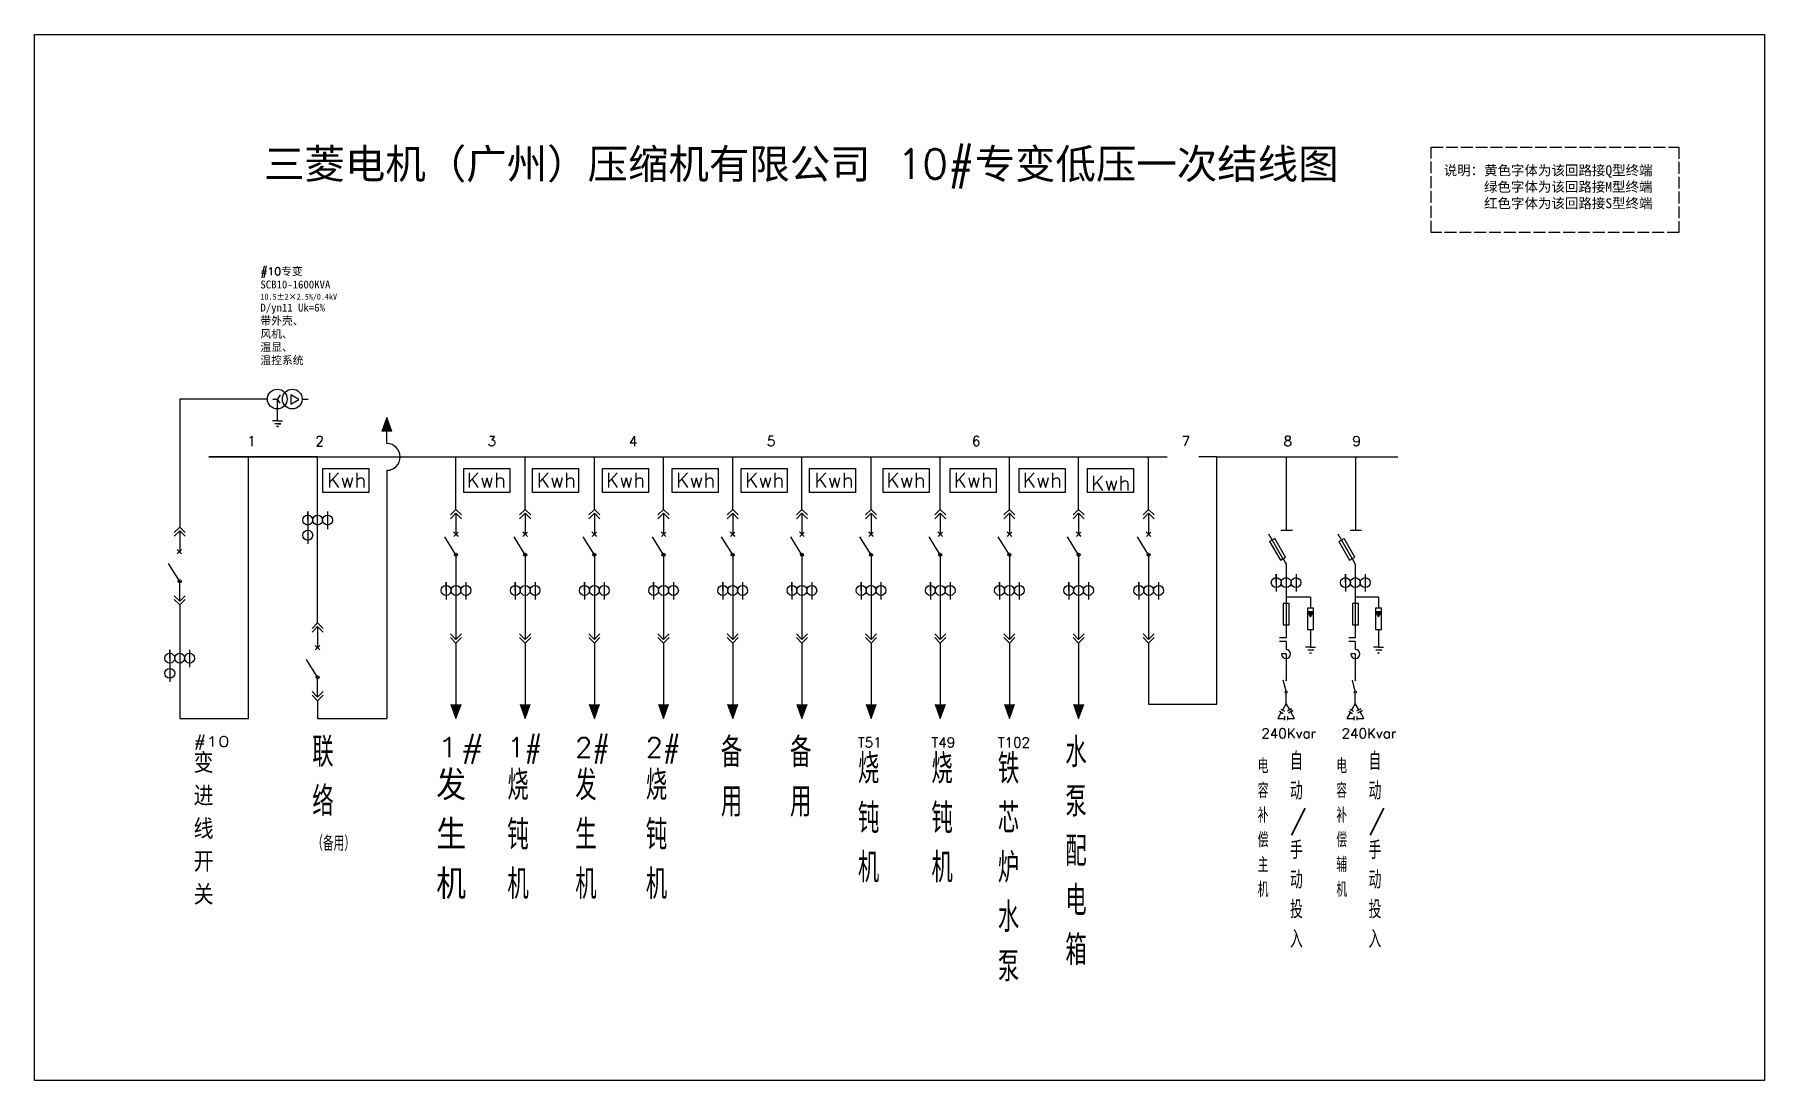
# Model space of a CAD drawing. Header units: millimetres. Extents: x 167 to 1918, y 1176 to 3412.
# Drawn here: x 167 to 1918, y 1176 to 2234 of the extents above.
import ezdxf

# ---------------------------------------------------------------- set-up
doc = ezdxf.new("R2010")
doc.units = ezdxf.units.MM
doc.linetypes.add('ACAD_ISO02W100', pattern=[15, 12, -3])
doc.layers.add('图层1', color=7, linetype='ACAD_ISO02W100')
doc.styles.get("Standard").update_dxf_attribs({"font": 'txt', "bigfont": 'gbcbig.shx'})

# ---------------------------------------------------------------- blocks, each defined once
blk = doc.blocks.new('111')
for p, q in [((896.2, 1426.6), (896.2, 1443.7)), ((896.2, 1443.7), (896.2, 1408.2)), ((936.2, 1443.7), (936.2, 1408.2))]:
    blk.add_line(p, q)
for centre in [(896.2, 1426.6), (916.2, 1426.6), (936.2, 1426.6)]:
    blk.add_circle(centre, 10)

msp = doc.modelspace()

# ---------------------------------------------------------------- hatches: boundary and pattern name
for points in [[(523.6, 1846.3), (518.5, 1832.1), (528.8, 1832.1)], [(1455.2, 1649.9), (1455.2, 1649.9), (1458.2, 1644.6), (1461.3, 1649.9)], [(1524.1, 1649.9), (1524.1, 1649.9), (1527.2, 1644.6), (1530.2, 1649.9)], [(593.6, 1542), (598.8, 1556.3), (588.5, 1556.3)], [(663.6, 1542), (668.8, 1556.3), (658.5, 1556.3)], [(733.6, 1542), (738.8, 1556.3), (728.5, 1556.3)], [(803.6, 1542), (808.8, 1556.3), (798.5, 1556.3)], [(873.6, 1542), (878.8, 1556.3), (868.5, 1556.3)], [(943.6, 1542), (948.8, 1556.3), (938.5, 1556.3)], [(1013.6, 1542), (1018.8, 1556.3), (1008.5, 1556.3)], [(1083.6, 1542), (1088.8, 1556.3), (1078.5, 1556.3)], [(1153.6, 1542), (1158.8, 1556.3), (1148.5, 1556.3)], [(1223.6, 1542), (1228.8, 1556.3), (1218.5, 1556.3)]]:
    msp.add_hatch(color=256).paths.add_polyline_path(points)

# ---------------------------------------------------------------- linework, layer by layer
for p, q in [((314, 1865.1), (314, 1735.6)), ((402.8, 1865.1), (314, 1865.1)), ((408.2, 1865.1), (413.1, 1865.1)), ((412.8, 1865.1), (412.8, 1843)), ((415.6, 1869.3), (413.1, 1865.1)), ((415.6, 1860.8), (413.1, 1865.1)), ((437.9, 1865.1), (444.1, 1865.1)), ((413.1, 1843), (408.1, 1843)), ((416.4, 1839.9), (410.4, 1839.9)), ((413.1, 1843), (418.1, 1843)), ((413.4, 1839.9), (416.4, 1839.9)), ((523.6, 1846.3), (518.5, 1832.1)), ((528.8, 1832.1), (523.6, 1846.3)), ((414.1, 1837.2), (412.1, 1837.2)), ((413.1, 1837.2), (414.1, 1837.2)), ((523.6, 1820), (523.6, 1832.1)), ((453.6, 1806.5), (343.6, 1806.5)), ((343.6, 1806.5), (1313.2, 1806.5)), ((383.6, 1542), (383.6, 1806.5)), ((453.6, 1638.5), (453.6, 1806.5)), ((593.6, 1753.4), (593.6, 1806.5)), ((663.6, 1753.4), (663.6, 1806.5)), ((733.6, 1753.4), (733.6, 1806.5)), ((803.6, 1753.4), (803.6, 1806.5)), ((873.6, 1753.4), (873.6, 1806.5)), ((943.6, 1753.4), (943.6, 1806.5)), ((1013.6, 1753.4), (1013.6, 1806.5)), ((1083.6, 1753.4), (1083.6, 1806.5)), ((1153.6, 1753.4), (1153.6, 1806.5)), ((1223.6, 1753.4), (1223.6, 1806.5)), ((1294.5, 1753.4), (1294.5, 1806.5)), ((1363.6, 1806.5), (1345.1, 1806.5)), ((1363.6, 1556.3), (1363.6, 1806.5)), ((1363.6, 1806.5), (1546.7, 1806.5)), ((1434.1, 1732.4), (1434.1, 1806.5)), ((1504.1, 1732.4), (1504.1, 1806.5)), ((523.6, 1793), (523.6, 1542)), ((593.6, 1753.4), (588, 1747.8)), ((599.2, 1747.8), (593.6, 1753.4)), ((663.6, 1753.4), (658, 1747.8)), ((669.2, 1747.8), (663.6, 1753.4)), ((733.6, 1753.4), (728, 1747.8)), ((739.2, 1747.8), (733.6, 1753.4)), ((803.6, 1753.4), (798, 1747.8)), ((809.2, 1747.8), (803.6, 1753.4)), ((873.6, 1753.4), (868, 1747.8)), ((879.2, 1747.8), (873.6, 1753.4)), ((943.6, 1753.4), (938, 1747.8)), ((949.2, 1747.8), (943.6, 1753.4)), ((1013.6, 1753.4), (1008, 1747.8)), ((1019.2, 1747.8), (1013.6, 1753.4)), ((1083.6, 1753.4), (1078, 1747.8)), ((1089.2, 1747.8), (1083.6, 1753.4)), ((1153.6, 1753.4), (1148, 1747.8)), ((1159.2, 1747.8), (1153.6, 1753.4)), ((1223.6, 1753.4), (1218, 1747.8)), ((1229.2, 1747.8), (1223.6, 1753.4)), ((1294.5, 1753.4), (1288.9, 1747.8)), ((1300.1, 1747.8), (1294.5, 1753.4)), ((314, 1735.6), (308.4, 1730)), ((319.6, 1730), (314, 1735.6)), ((443.6, 1733.4), (443.6, 1718.5)), ((593.6, 1749.7), (588, 1744)), ((599.2, 1744), (593.6, 1749.7)), ((593.6, 1749.7), (593.6, 1728.2)), ((593.6, 1737), (593.6, 1728.2)), ((593.6, 1737), (593.6, 1728.2)), ((663.6, 1749.7), (658, 1744)), ((669.2, 1744), (663.6, 1749.7)), ((663.6, 1749.7), (663.6, 1728.2)), ((663.6, 1737), (663.6, 1728.2)), ((663.6, 1737), (663.6, 1728.2)), ((733.6, 1749.7), (728, 1744)), ((739.2, 1744), (733.6, 1749.7)), ((733.6, 1749.7), (733.6, 1728.2)), ((733.6, 1737), (733.6, 1728.2)), ((733.6, 1737), (733.6, 1728.2)), ((803.6, 1749.7), (798, 1744)), ((809.2, 1744), (803.6, 1749.7)), ((803.6, 1749.7), (803.6, 1728.2)), ((803.6, 1737), (803.6, 1728.2)), ((803.6, 1737), (803.6, 1728.2)), ((873.6, 1749.7), (868, 1744)), ((879.2, 1744), (873.6, 1749.7)), ((873.6, 1749.7), (873.6, 1728.2)), ((873.6, 1737), (873.6, 1728.2)), ((873.6, 1737), (873.6, 1728.2)), ((943.6, 1749.7), (938, 1744)), ((949.2, 1744), (943.6, 1749.7)), ((943.6, 1749.7), (943.6, 1728.2)), ((943.6, 1737), (943.6, 1728.2)), ((943.6, 1737), (943.6, 1728.2)), ((1013.6, 1749.7), (1008, 1744)), ((1019.2, 1744), (1013.6, 1749.7)), ((1013.6, 1749.7), (1013.6, 1728.2)), ((1013.6, 1737), (1013.6, 1728.2)), ((1013.6, 1737), (1013.6, 1728.2)), ((1083.6, 1749.7), (1078, 1744)), ((1089.2, 1744), (1083.6, 1749.7)), ((1083.6, 1749.7), (1083.6, 1728.2)), ((1083.6, 1737), (1083.6, 1728.2)), ((1083.6, 1737), (1083.6, 1728.2)), ((1153.6, 1749.7), (1148, 1744)), ((1159.2, 1744), (1153.6, 1749.7)), ((1153.6, 1749.7), (1153.6, 1728.2)), ((1153.6, 1737), (1153.6, 1728.2)), ((1153.6, 1737), (1153.6, 1728.2)), ((1223.6, 1749.7), (1218, 1744)), ((1229.2, 1744), (1223.6, 1749.7)), ((1223.6, 1749.7), (1223.6, 1728.2)), ((1223.6, 1737), (1223.6, 1728.2)), ((1223.6, 1737), (1223.6, 1728.2)), ((1294.5, 1749.7), (1288.9, 1744)), ((1300.1, 1744), (1294.5, 1749.7)), ((1294.5, 1749.7), (1294.5, 1728.2)), ((1294.5, 1737), (1294.5, 1728.2)), ((1294.5, 1737), (1294.5, 1728.2)), ((314, 1731.8), (308.4, 1726.2)), ((319.6, 1726.2), (314, 1731.8)), ((314, 1731.8), (314, 1710.4)), ((593.6, 1707.5), (582.3, 1725.5)), ((593.6, 1707.5), (582.3, 1725.5)), ((591.2, 1730.7), (595.7, 1726.2)), ((591.4, 1726), (595.9, 1730.5)), ((591.4, 1730.5), (595.9, 1726)), ((591.4, 1730.5), (595.9, 1726)), ((663.6, 1707.5), (652.3, 1725.5)), ((663.6, 1707.5), (652.3, 1725.5)), ((661.2, 1730.7), (665.7, 1726.2)), ((661.4, 1726), (665.9, 1730.5)), ((661.4, 1730.5), (665.9, 1726)), ((661.4, 1730.5), (665.9, 1726)), ((733.6, 1707.5), (722.3, 1725.5)), ((733.6, 1707.5), (722.3, 1725.5)), ((731.2, 1730.7), (735.7, 1726.2)), ((731.4, 1726), (735.9, 1730.5)), ((731.4, 1730.5), (735.9, 1726)), ((731.4, 1730.5), (735.9, 1726)), ((803.6, 1707.5), (792.3, 1725.5)), ((803.6, 1707.5), (792.3, 1725.5)), ((801.2, 1730.7), (805.7, 1726.2)), ((801.4, 1726), (805.9, 1730.5)), ((801.4, 1730.5), (805.9, 1726)), ((801.4, 1730.5), (805.9, 1726)), ((873.6, 1707.5), (862.3, 1725.5)), ((873.6, 1707.5), (862.3, 1725.5)), ((871.2, 1730.7), (875.7, 1726.2)), ((871.4, 1726), (875.9, 1730.5)), ((871.4, 1730.5), (875.9, 1726)), ((871.4, 1730.5), (875.9, 1726)), ((943.6, 1707.5), (932.3, 1725.5)), ((943.6, 1707.5), (932.3, 1725.5)), ((941.2, 1730.7), (945.7, 1726.2)), ((941.4, 1726), (945.9, 1730.5)), ((941.4, 1730.5), (945.9, 1726)), ((941.4, 1730.5), (945.9, 1726)), ((1013.6, 1707.5), (1002.3, 1725.5)), ((1013.6, 1707.5), (1002.3, 1725.5)), ((1011.2, 1730.7), (1015.7, 1726.2)), ((1011.4, 1726), (1015.9, 1730.5)), ((1011.4, 1730.5), (1015.9, 1726)), ((1011.4, 1730.5), (1015.9, 1726)), ((1083.6, 1707.5), (1072.3, 1725.5)), ((1083.6, 1707.5), (1072.3, 1725.5)), ((1081.2, 1730.7), (1085.7, 1726.2)), ((1081.4, 1726), (1085.9, 1730.5)), ((1081.4, 1730.5), (1085.9, 1726)), ((1081.4, 1730.5), (1085.9, 1726)), ((1153.6, 1707.5), (1142.3, 1725.5)), ((1153.6, 1707.5), (1142.3, 1725.5)), ((1151.2, 1730.7), (1155.7, 1726.2)), ((1151.4, 1726), (1155.9, 1730.5)), ((1151.4, 1730.5), (1155.9, 1726)), ((1151.4, 1730.5), (1155.9, 1726)), ((1223.6, 1707.5), (1212.3, 1725.5)), ((1223.6, 1707.5), (1212.3, 1725.5)), ((1221.2, 1730.7), (1225.7, 1726.2)), ((1221.4, 1726), (1225.9, 1730.5)), ((1221.4, 1730.5), (1225.9, 1726)), ((1221.4, 1730.5), (1225.9, 1726)), ((1294.5, 1707.5), (1283.2, 1725.5)), ((1294.5, 1707.5), (1283.2, 1725.5)), ((1292.1, 1730.7), (1296.5, 1726.2)), ((1292.3, 1726), (1296.7, 1730.5)), ((1292.3, 1730.5), (1296.7, 1726)), ((1292.3, 1730.5), (1296.7, 1726)), ((1430.4, 1703.7), (1416.2, 1728.2)), ((1416.9, 1721), (1422.2, 1723.9)), ((1416.9, 1721), (1427.8, 1702.1)), ((1433, 1705.2), (1422.2, 1723.9)), ((1428.3, 1732.4), (1439.9, 1732.4)), ((1500.4, 1703.7), (1486.2, 1728.2)), ((1486.9, 1721), (1492.2, 1723.9)), ((1486.9, 1721), (1497.8, 1702.1)), ((1503, 1705.2), (1492.2, 1723.9)), ((1498.3, 1732.4), (1509.9, 1732.4)), ((314, 1680.6), (302.7, 1698.6)), ((311.6, 1708.4), (316, 1712.9)), ((311.6, 1712.9), (316, 1708.4)), ((593.6, 1707.5), (593.6, 1621.9)), ((593.6, 1707.5), (593.6, 1621.9)), ((663.6, 1707.5), (663.6, 1621.9)), ((663.6, 1707.5), (663.6, 1621.9)), ((733.6, 1707.5), (733.6, 1621.9)), ((733.6, 1707.5), (733.6, 1621.9)), ((803.6, 1707.5), (803.6, 1621.9)), ((803.6, 1707.5), (803.6, 1621.9)), ((873.6, 1707.5), (873.6, 1621.9)), ((873.6, 1707.5), (873.6, 1621.9)), ((943.6, 1707.5), (943.6, 1621.9)), ((943.6, 1707.5), (943.6, 1621.9)), ((1013.6, 1707.5), (1013.6, 1621.9)), ((1013.6, 1707.5), (1013.6, 1621.9)), ((1083.6, 1707.5), (1083.6, 1621.9)), ((1083.6, 1707.5), (1083.6, 1621.9)), ((1153.6, 1707.5), (1153.6, 1621.9)), ((1153.6, 1707.5), (1153.6, 1621.9)), ((1223.6, 1707.5), (1223.6, 1621.9)), ((1223.6, 1707.5), (1223.6, 1621.9)), ((1294.5, 1707.5), (1294.5, 1621.9)), ((1294.5, 1707.5), (1294.5, 1621.9)), ((1427.8, 1702.1), (1433, 1705.2)), ((1430.4, 1703.7), (1433.6, 1698.1)), ((1433.6, 1698.1), (1433.6, 1623.6)), ((1497.8, 1702.1), (1503, 1705.2)), ((1500.4, 1703.7), (1503.6, 1698.1)), ((1503.6, 1698.1), (1503.6, 1623.6)), ((314, 1660.5), (314, 1680.6)), ((308.4, 1666.1), (314, 1660.5)), ((314, 1660.5), (319.6, 1666.1)), ((1458.2, 1664.5), (1433.6, 1664.5)), ((1458.2, 1664.5), (1458.2, 1653.4)), ((1527.1, 1664.5), (1503.6, 1664.5)), ((1527.1, 1664.5), (1527.1, 1653.4)), ((308.4, 1662.4), (314, 1656.8)), ((314, 1656.8), (319.6, 1662.4)), ((314, 1656.8), (314, 1542)), ((1430.6, 1658.2), (1430.6, 1636.5)), ((1436.7, 1658.1), (1430.6, 1658.1)), ((1436.7, 1636.5), (1436.7, 1658.1)), ((1455.2, 1653.6), (1455.2, 1631.8)), ((1461.3, 1653.4), (1455.2, 1653.4)), ((1461.3, 1631.8), (1461.3, 1653.4)), ((1500.6, 1658.2), (1500.6, 1636.5)), ((1506.7, 1658.1), (1500.6, 1658.1)), ((1506.7, 1636.5), (1506.7, 1658.1)), ((1524.1, 1653.6), (1524.1, 1631.8)), ((1530.2, 1653.4), (1524.1, 1653.4)), ((1530.2, 1631.8), (1530.2, 1653.4)), ((453.6, 1638.5), (448, 1632.9)), ((453.6, 1634.8), (448, 1629.2)), ((459.3, 1632.9), (453.6, 1638.5)), ((459.3, 1629.2), (453.6, 1634.8)), ((453.6, 1634.8), (453.6, 1613.4)), ((1430.6, 1636.5), (1436.7, 1636.5)), ((1455.2, 1631.8), (1461.3, 1631.8)), ((1458.2, 1631.8), (1458.2, 1614)), ((1500.6, 1636.5), (1506.7, 1636.5)), ((1524.1, 1631.8), (1530.2, 1631.8)), ((1527.1, 1631.8), (1527.1, 1614)), ((451.2, 1611.3), (455.7, 1615.8)), ((451.2, 1615.8), (455.7, 1611.3)), ((588, 1627.5), (593.6, 1621.9)), ((588, 1627.5), (593.6, 1621.9)), ((588, 1623.7), (593.6, 1618.1)), ((588, 1623.7), (593.6, 1618.1)), ((593.6, 1621.9), (599.2, 1627.5)), ((593.6, 1621.9), (599.2, 1627.5)), ((593.6, 1618.1), (599.2, 1623.7)), ((593.6, 1618.1), (599.2, 1623.7)), ((593.6, 1618.1), (593.6, 1556.3)), ((658, 1627.5), (663.6, 1621.9)), ((658, 1627.5), (663.6, 1621.9)), ((658, 1623.7), (663.6, 1618.1)), ((658, 1623.7), (663.6, 1618.1)), ((663.6, 1621.9), (669.2, 1627.5)), ((663.6, 1621.9), (669.2, 1627.5)), ((663.6, 1618.1), (669.2, 1623.7)), ((663.6, 1618.1), (669.2, 1623.7)), ((663.6, 1618.1), (663.6, 1556.3)), ((728, 1627.5), (733.6, 1621.9)), ((728, 1627.5), (733.6, 1621.9)), ((728, 1623.7), (733.6, 1618.1)), ((728, 1623.7), (733.6, 1618.1)), ((733.6, 1621.9), (739.2, 1627.5)), ((733.6, 1621.9), (739.2, 1627.5)), ((733.6, 1618.1), (739.2, 1623.7)), ((733.6, 1618.1), (739.2, 1623.7)), ((733.6, 1618.1), (733.6, 1556.3)), ((798, 1627.5), (803.6, 1621.9)), ((798, 1627.5), (803.6, 1621.9)), ((798, 1623.7), (803.6, 1618.1)), ((798, 1623.7), (803.6, 1618.1)), ((803.6, 1621.9), (809.2, 1627.5)), ((803.6, 1621.9), (809.2, 1627.5)), ((803.6, 1618.1), (809.2, 1623.7)), ((803.6, 1618.1), (809.2, 1623.7)), ((803.6, 1618.1), (803.6, 1556.3)), ((868, 1627.5), (873.6, 1621.9)), ((868, 1627.5), (873.6, 1621.9)), ((868, 1623.7), (873.6, 1618.1)), ((868, 1623.7), (873.6, 1618.1)), ((873.6, 1621.9), (879.2, 1627.5)), ((873.6, 1621.9), (879.2, 1627.5)), ((873.6, 1618.1), (879.2, 1623.7)), ((873.6, 1618.1), (879.2, 1623.7)), ((873.6, 1618.1), (873.6, 1556.3)), ((938, 1627.5), (943.6, 1621.9)), ((938, 1627.5), (943.6, 1621.9)), ((938, 1623.7), (943.6, 1618.1)), ((938, 1623.7), (943.6, 1618.1)), ((943.6, 1621.9), (949.2, 1627.5)), ((943.6, 1621.9), (949.2, 1627.5)), ((943.6, 1618.1), (949.2, 1623.7)), ((943.6, 1618.1), (949.2, 1623.7)), ((943.6, 1618.1), (943.6, 1556.3)), ((1008, 1627.5), (1013.6, 1621.9)), ((1008, 1627.5), (1013.6, 1621.9)), ((1008, 1623.7), (1013.6, 1618.1)), ((1008, 1623.7), (1013.6, 1618.1)), ((1013.6, 1621.9), (1019.2, 1627.5)), ((1013.6, 1621.9), (1019.2, 1627.5)), ((1013.6, 1618.1), (1019.2, 1623.7)), ((1013.6, 1618.1), (1019.2, 1623.7)), ((1013.6, 1618.1), (1013.6, 1556.3)), ((1078, 1627.5), (1083.6, 1621.9)), ((1078, 1627.5), (1083.6, 1621.9)), ((1078, 1623.7), (1083.6, 1618.1)), ((1078, 1623.7), (1083.6, 1618.1)), ((1083.6, 1621.9), (1089.2, 1627.5)), ((1083.6, 1621.9), (1089.2, 1627.5)), ((1083.6, 1618.1), (1089.2, 1623.7)), ((1083.6, 1618.1), (1089.2, 1623.7)), ((1083.6, 1618.1), (1083.6, 1556.3)), ((1148, 1627.5), (1153.6, 1621.9)), ((1148, 1627.5), (1153.6, 1621.9)), ((1148, 1623.7), (1153.6, 1618.1)), ((1148, 1623.7), (1153.6, 1618.1)), ((1153.6, 1621.9), (1159.2, 1627.5)), ((1153.6, 1621.9), (1159.2, 1627.5)), ((1153.6, 1618.1), (1159.2, 1623.7)), ((1153.6, 1618.1), (1159.2, 1623.7)), ((1153.6, 1618.1), (1153.6, 1556.3)), ((1218, 1627.5), (1223.6, 1621.9)), ((1218, 1627.5), (1223.6, 1621.9)), ((1218, 1623.7), (1223.6, 1618.1)), ((1218, 1623.7), (1223.6, 1618.1)), ((1223.6, 1621.9), (1229.2, 1627.5)), ((1223.6, 1621.9), (1229.2, 1627.5)), ((1223.6, 1618.1), (1229.2, 1623.7)), ((1223.6, 1618.1), (1229.2, 1623.7)), ((1223.6, 1618.1), (1223.6, 1556.3)), ((1288.9, 1627.5), (1294.5, 1621.9)), ((1288.9, 1627.5), (1294.5, 1621.9)), ((1288.9, 1623.7), (1294.5, 1618.1)), ((1288.9, 1623.7), (1294.5, 1618.1)), ((1294.5, 1621.9), (1300.1, 1627.5)), ((1294.5, 1621.9), (1300.1, 1627.5)), ((1294.5, 1618.1), (1300.1, 1623.7)), ((1294.5, 1618.1), (1300.1, 1623.7)), ((1294.5, 1618.1), (1294.5, 1556.3)), ((1433.6, 1623.6), (1427, 1623.6)), ((1433.6, 1619.7), (1427, 1619.7)), ((1433.6, 1623.6), (1433.6, 1623.6)), ((1433.6, 1619.7), (1433.6, 1611.8)), ((1458.2, 1614), (1453.2, 1614)), ((1461.5, 1610.9), (1455.5, 1610.9)), ((1458.2, 1614), (1463.2, 1614)), ((1503.6, 1623.6), (1497, 1623.6)), ((1503.6, 1619.7), (1497, 1619.7)), ((1503.6, 1623.6), (1503.6, 1623.6)), ((1503.6, 1619.7), (1503.6, 1611.8)), ((1527.1, 1614), (1522.1, 1614)), ((1530.4, 1610.9), (1524.4, 1610.9)), ((1527.1, 1614), (1532.1, 1614)), ((304, 1593.7), (304, 1578.8)), ((453.6, 1583.6), (442.3, 1601.6)), ((1433.6, 1607.2), (1429, 1607.2)), ((1433.6, 1607.2), (1433.6, 1580.6)), ((1459.2, 1608.1), (1457.2, 1608.1)), ((1503.6, 1607.2), (1499, 1607.2)), ((1503.6, 1607.2), (1503.6, 1580.6)), ((1528.1, 1608.1), (1526.1, 1608.1)), ((453.6, 1563.5), (453.6, 1583.6)), ((1433.6, 1569.6), (1430.7, 1580.5)), ((1503.6, 1569.6), (1500.7, 1580.5)), ((448, 1569.1), (453.6, 1563.5)), ((448, 1565.3), (453.6, 1559.7)), ((453.6, 1563.5), (459.3, 1569.1)), ((453.6, 1559.7), (459.3, 1565.3)), ((453.6, 1559.7), (453.6, 1542)), ((1433.6, 1556.9), (1433.6, 1567.4)), ((1503.6, 1556.9), (1503.6, 1567.4)), ((314, 1542), (383.6, 1542)), ((314, 1542), (383.6, 1542)), ((453.6, 1542), (523.6, 1542)), ((588.5, 1556.3), (593.6, 1542)), ((593.6, 1542), (598.8, 1556.3)), ((658.5, 1556.3), (663.6, 1542)), ((663.6, 1542), (668.8, 1556.3)), ((728.5, 1556.3), (733.6, 1542)), ((733.6, 1542), (738.8, 1556.3)), ((798.5, 1556.3), (803.6, 1542)), ((803.6, 1542), (808.8, 1556.3)), ((868.5, 1556.3), (873.6, 1542)), ((873.6, 1542), (878.8, 1556.3)), ((938.5, 1556.3), (943.6, 1542)), ((943.6, 1542), (948.8, 1556.3)), ((1008.5, 1556.3), (1013.6, 1542)), ((1013.6, 1542), (1018.8, 1556.3)), ((1078.5, 1556.3), (1083.6, 1542)), ((1083.6, 1542), (1088.8, 1556.3)), ((1148.5, 1556.3), (1153.6, 1542)), ((1153.6, 1542), (1158.8, 1556.3)), ((1218.5, 1556.3), (1223.6, 1542)), ((1223.6, 1542), (1228.8, 1556.3)), ((1294.5, 1556.3), (1363.6, 1556.3)), ((1427, 1549.2), (1430.7, 1547)), ((1428.4, 1551.3), (1431.8, 1549.3)), ((1432, 1544.1), (1432, 1540.1)), ((1439.2, 1551.7), (1434.9, 1549.2)), ((1435, 1544), (1435, 1540)), ((1440.5, 1549.8), (1435.9, 1547.1)), ((1437.3, 1550.6), (1439.2, 1551.7)), ((1438.4, 1548.6), (1440.5, 1549.8)), ((1497, 1549.2), (1500.7, 1547)), ((1498.4, 1551.3), (1501.8, 1549.3)), ((1502, 1544.1), (1502, 1540.1)), ((1509.2, 1551.7), (1504.9, 1549.2)), ((1505, 1544), (1505, 1540)), ((1510.5, 1549.8), (1505.9, 1547.1)), ((1507.3, 1550.6), (1509.2, 1551.7)), ((1508.4, 1548.6), (1510.5, 1549.8))]:
    msp.add_line(p, q)
at = {"color": 3}
msp.add_lwpolyline([(167.2, 2233.8), (1917.6, 2233.8), (1917.6, 1175.7), (167.2, 1175.7)], close=True, dxfattribs=at)
at = {"color": 6, "linetype": 'ACAD_ISO02W100'}
msp.add_lwpolyline([(1580.5, 2120), (1831, 2120), (1831, 2033.5), (1580.5, 2033.5)], close=True, dxfattribs=at)
for points in [[(434.6, 1864.5), (426.6, 1869.2), (426.6, 1859.9)], [(458.7, 1794.7), (505.3, 1794.7), (505.3, 1770.6), (458.7, 1770.6)], [(601.4, 1794.7), (648, 1794.7), (648, 1770.6), (601.4, 1770.6)], [(671.1, 1794.7), (717.7, 1794.7), (717.7, 1770.6), (671.1, 1770.6)], [(741.7, 1794.7), (788.3, 1794.7), (788.3, 1770.6), (741.7, 1770.6)], [(812.2, 1794.7), (858.8, 1794.7), (858.8, 1770.6), (812.2, 1770.6)], [(882, 1794.7), (928.6, 1794.7), (928.6, 1770.6), (882, 1770.6)], [(951.4, 1794.7), (998, 1794.7), (998, 1770.6), (951.4, 1770.6)], [(1025.7, 1794.7), (1072.3, 1794.7), (1072.3, 1770.6), (1025.7, 1770.6)], [(1093.7, 1794.7), (1140.2, 1794.7), (1140.2, 1770.6), (1093.7, 1770.6)], [(1163.4, 1794.7), (1209.9, 1794.7), (1209.9, 1770.6), (1163.4, 1770.6)], [(1232.6, 1794.7), (1279.2, 1794.7), (1279.2, 1770.6), (1232.6, 1770.6)], [(1458.2, 1644.6), (1461.3, 1649.9), (1455.1, 1649.9)], [(1527.2, 1644.6), (1530.2, 1649.9), (1524.1, 1649.9)]]:
    msp.add_lwpolyline(points, close=True)
for points in [[(1428.7, 1548.2), (1425.1, 1542), (1432, 1542)], [(1437.3, 1550.6), (1433.6, 1556.9), (1429.9, 1550.4)], [(1435, 1542), (1442.2, 1542), (1438.4, 1548.6)], [(1498.7, 1548.2), (1495.1, 1542), (1502, 1542)], [(1507.3, 1550.6), (1503.6, 1556.9), (1499.9, 1550.4)], [(1505, 1542), (1512.2, 1542), (1508.4, 1548.6)]]:
    msp.add_lwpolyline(points)
for centre, radius in [((412.8, 1865.1), 10), ((427.9, 1865.1), 10), ((443.6, 1727.3), 5), ((593.6, 1707.5), 1.56), ((593.6, 1707.5), 1.56), ((663.6, 1707.5), 1.56), ((663.6, 1707.5), 1.56), ((733.6, 1707.5), 1.56), ((733.6, 1707.5), 1.56), ((803.6, 1707.5), 1.56), ((803.6, 1707.5), 1.56), ((873.6, 1707.5), 1.56), ((873.6, 1707.5), 1.56), ((943.6, 1707.5), 1.56), ((943.6, 1707.5), 1.56), ((1013.6, 1707.5), 1.56), ((1013.6, 1707.5), 1.56), ((1083.6, 1707.5), 1.56), ((1083.6, 1707.5), 1.56), ((1153.6, 1707.5), 1.56), ((1153.6, 1707.5), 1.56), ((1223.6, 1707.5), 1.56), ((1223.6, 1707.5), 1.56), ((1294.5, 1707.5), 1.56), ((1294.5, 1707.5), 1.56), ((314, 1680.6), 1.56), ((304, 1587.6), 5), ((453.6, 1583.6), 1.56), ((1433.6, 1580.6), 0.278), ((1503.6, 1580.6), 0.278), ((1433.6, 1568.5), 1.07), ((1503.6, 1568.5), 1.07)]:
    msp.add_circle(centre, radius)
for centre, radius, start in [((523.6, 1806.5), 13.5, 270), ((1433.6, 1607.2), 4.58, 180), ((1503.6, 1607.2), 4.58, 180)]:
    msp.add_arc(centre, radius, start, 90)

# ---------------------------------------------------------------- block references
at = {"xscale": 0.5, "yscale": 0.5, "zscale": 0.5}
for p in [(-4.5, 1029.3), (975.5, 966.1), (1045.5, 966.1), (135.5, 958.1), (205.5, 958.1), (275.5, 958.1), (345.5, 958.1), (415.5, 958.1), (485.5, 958.1), (555.5, 958.1), (625.5, 958.1), (695.5, 958.1), (765.5, 958.1), (836.4, 958.1), (-144.1, 889.6)]:
    msp.add_blockref('111', p, dxfattribs=at)

# ---------------------------------------------------------------- texts
at = {"color": 6, "insert": (1593, 2101.5), "char_height": 10, "attachment_point": 1}
msp.add_mtext_dynamic_manual_height_columns('{\\fSimSun|b0|i0|c134|p2;说明：黄色字体为该回路接Q型终端\\P      绿色字体为该回路接M型终端\\P      红色字体为该回路接S型终端}', width=251.237, gutter_width=12.5, heights=[0], dxfattribs=at)
at = {"attachment_point": 1}
for s, width, insert, char_height in [('#10{\\fSimSun|b0|i0|c134|p2;专变 SCB10-1600KVA \\P\\H0.75x;10.5±2×2.5%/0.4kV \\H1.3333x;D/yn11 Uk=6%\\P带外壳、\\P风机、\\P温显、\\P温控系统}', 93.412, (395.7, 1998.3), 8), ('自\\P动\\P/\\P手\\P动\\P投\\P入', 18.521, (1437.5, 1507.7), 18), ('自\\P动\\P/\\P手\\P动\\P投\\P入', 18.521, (1517, 1507.7), 18), ('电\\P容\\P补\\P偿\\P主\\P机', 23.694, (1404.9, 1501.4), 15), ('电\\P容\\P补\\P偿\\P辅\\P机', 23.694, (1484.4, 1501.4), 15)]:
    msp.add_mtext_dynamic_manual_height_columns(s, width=width, gutter_width=12.5, heights=[0], dxfattribs=dict(at, insert=insert, char_height=char_height))
for s, insert, char_height, width in [('1', (382.4, 1827.5), 10, 37.406), ('2', (451.4, 1827.5), 10, 37.406), ('3', (625.6, 1827.5), 10, 37.406), ('4', (768.7, 1827.5), 10, 37.406), ('5', (908.2, 1827.5), 10, 37.406), ('6', (1115.7, 1827.5), 10, 37.406), ('7', (1327.7, 1827.5), 10, 37.406), ('8', (1431, 1827.5), 10, 37.406), ('9', (1500.6, 1827.5), 10, 37.406), ('Kwh', (463, 1790.5), 15, 43.211), ('Kwh', (604.3, 1790.5), 15, 43.211), ('Kwh', (675.2, 1790.5), 15, 43.211), ('Kwh', (745.2, 1790.5), 15, 43.211), ('Kwh', (816.2, 1790.5), 15, 43.211), ('Kwh', (886.1, 1790.5), 15, 43.211), ('Kwh', (956.1, 1790.5), 15, 43.211), ('Kwh', (1029.1, 1790.5), 15, 43.211), ('Kwh', (1097, 1790.5), 15, 43.211), ('Kwh', (1167, 1790.5), 15, 43.211), ('Kwh', (1236.1, 1787.4), 15, 43.211), ('联\\P络\\P{\\H0.5x;（备用）}', (448.2, 1523), 30, 42.453), ('{\\W1.4;1#\\H1.5x;发\\P生\\P机}', (573.6, 1522.6), 20, 42.453), ('1#{\\H1.5x;烧\\P钝\\P机}', (645.6, 1522.6), 20, 42.453), ('2#{\\H1.5x;发\\P生\\P机}', (714.3, 1522.6), 20, 42.453), ('2#{\\H1.5x;烧\\P钝\\P机}', (785.7, 1522.6), 20, 42.453), ('备 用', (861.6, 1522.6), 30, 42.453), ('备 用', (931.6, 1522.6), 30, 42.453), ('水\\P泵\\P配\\P电\\P箱', (1210.2, 1522.6), 30, 42.453), ('240Kvar', (1408.5, 1531.8), 10, 27.612), ('240Kvar', (1489.7, 1531.8), 10, 27.612), ('{\\H0.33333x;T51}\\P烧\\P钝\\P机', (1000.3, 1522.6), 30, 42.453), ('{\\H0.33333x;T49}\\P烧\\P钝\\P机', (1074.7, 1522.6), 30, 42.453), ('{\\H0.33333x;T102}\\P铁\\P芯\\P炉\\P水\\P泵', (1141.9, 1522.6), 30, 42.453)]:
    msp.add_mtext(s, dxfattribs=dict(at, insert=insert, char_height=char_height, width=width))
at = {"color": 2, "insert": (328.1, 1523.5), "char_height": 20, "width": 42.453, "attachment_point": 1}
msp.add_mtext('{\\H0.5x;\\W1.4;#10\\H2x;变\\P进\\P线\\P开\\P关}', dxfattribs=at)
at = {"layer": '图层1', "insert": (399.4, 2118), "char_height": 30, "attachment_point": 1}
msp.add_mtext_dynamic_manual_height_columns('{\\fSimSun|b0|i0|c134|p2;三菱电机（广州）压缩机有限公司} 10#{\\fSimSun|b0|i0|c134|p2;专变低压一次结线图}', width=2902.628, gutter_width=12.5, heights=[0], dxfattribs=at)

doc.saveas('drawing.dxf')
